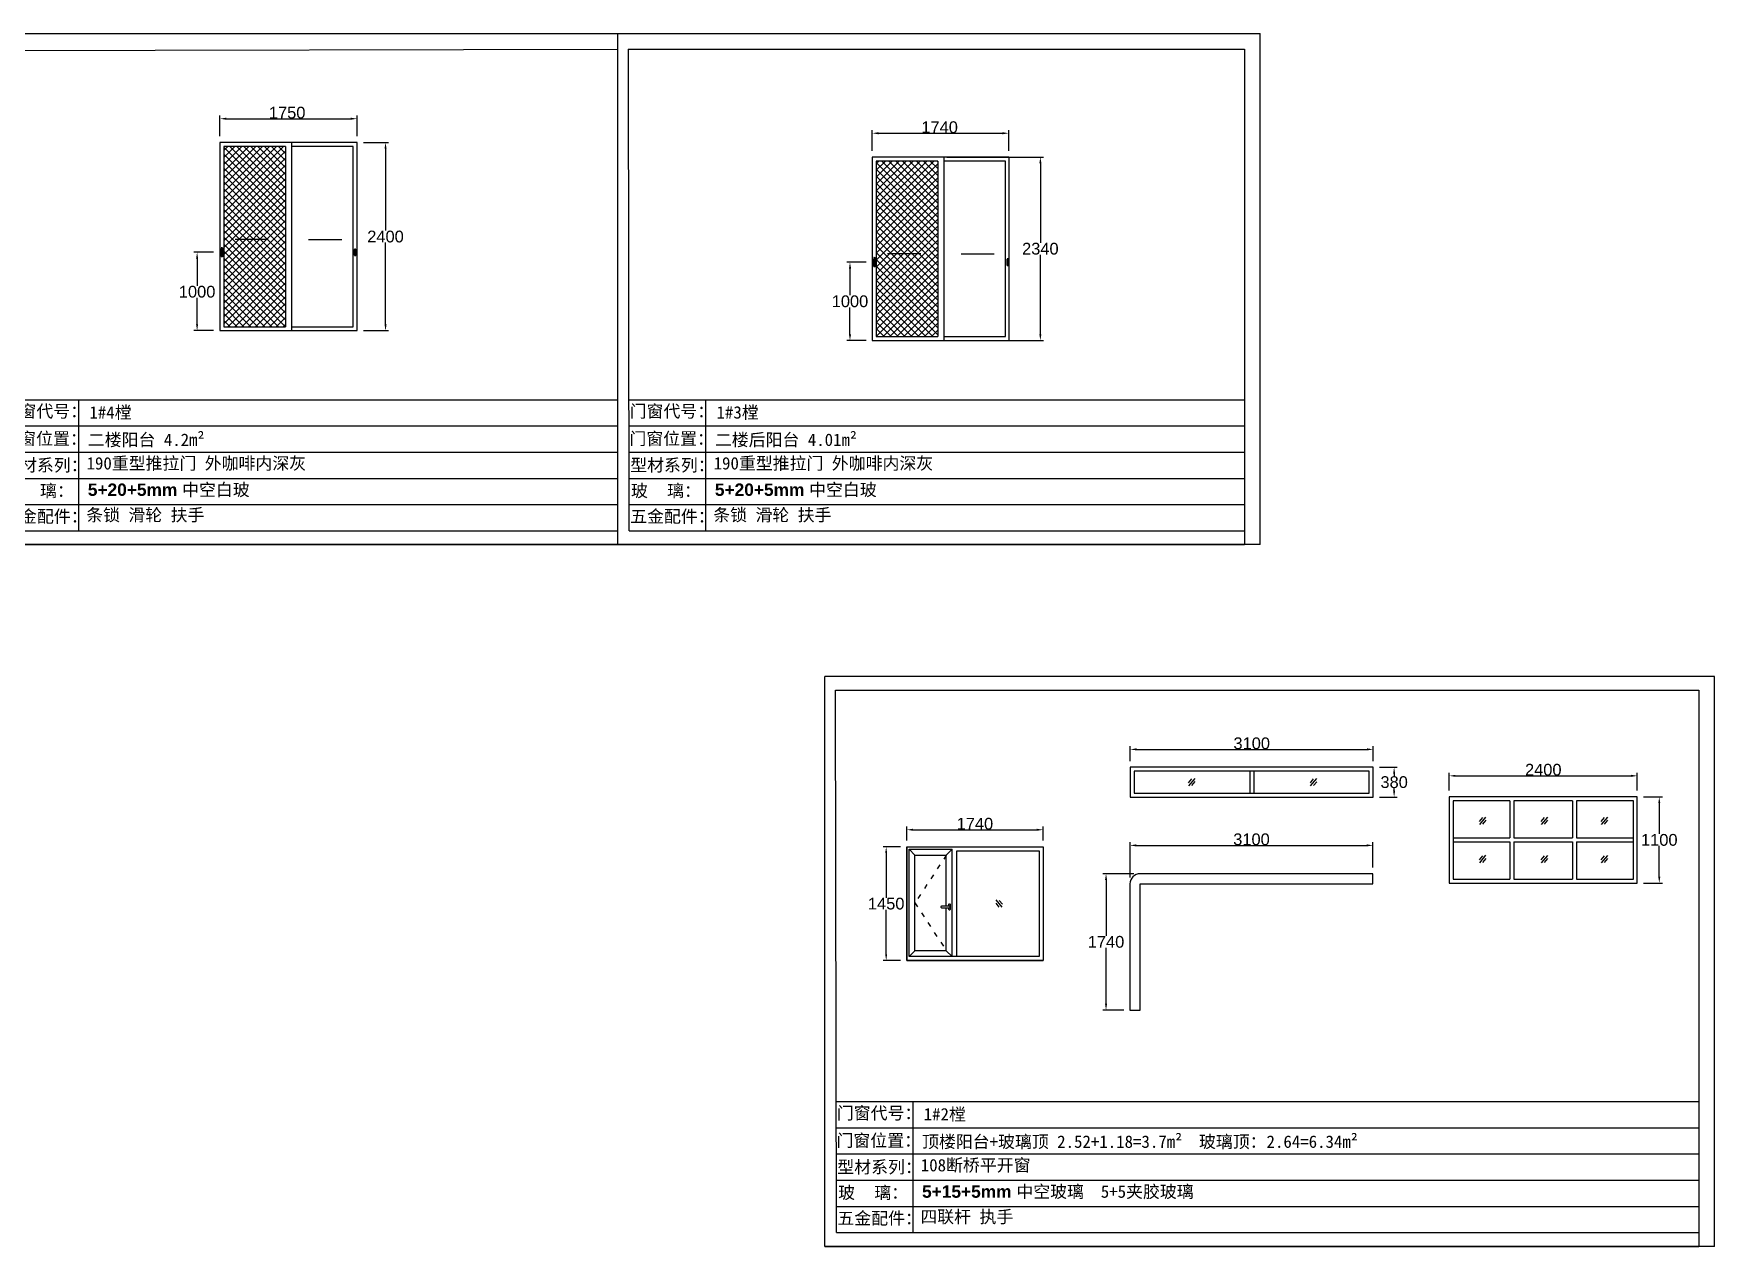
# Model space of a CAD drawing. Header units: inches. Extents: x -138455 to 599497, y -747149 to 13167.
# Drawn here: x 242299 to 263744, y -148176 to -132702 of the extents above; entities that cross this region are included whole.
import ezdxf

# ---------------------------------------------------------------- set-up
doc = ezdxf.new("R2010")
doc.units = ezdxf.units.IN
doc.header["$MEASUREMENT"] = 0
doc.header["$PDMODE"] = 35
doc.header["$PDSIZE"] = -3
doc.linetypes.add('ACAD_ISO03W100', pattern=[30, 12, -18])
doc.layers.add('0 @ 1', color=7, linetype='Continuous')
doc.styles.add('Annotative', font='arialbd.ttf')
doc.styles.get("Standard").update_dxf_attribs({"font": 'arial.ttf'})
doc.dimstyles.get("Standard").update_dxf_attribs({"dimtxt": 80, "dimasz": 70, "dimexe": 40, "dimexo": 80, "dimgap": 0, "dimtad": 1, "dimtih": 1, "dimtoh": 1, "dimdec": 0, "dimzin": 0, "dimdsep": 46, "dimtxsty": 'Standard', "dimcen": 0.09, "dimadec": 0, "dimazin": 0, "dimtfac": 1, "dimtdec": 0, "dimtofl": 0, "dimtmove": 0, "dimatfit": 3, "dimfxl": 0, "dimtolj": 1, "dimtzin": 0, "dimarcsym": 0})

# ---------------------------------------------------------------- blocks, each defined once
blk = doc.blocks.new('123as')
at = {"color": 0}
for p, q in [((90189, 51387), (90252, 51462)), ((90194, 51330), (90312, 51470)), ((90251, 51335), (90314, 51410))]:
    blk.add_line(p, q, dxfattribs=at)
blk = doc.blocks.new('dzcs')
blk.add_lwpolyline([(142096, -3328), (142196, -3328, 0.414214), (142206, -3318), (142206, -3318, 0.414214), (142196, -3308), (142096, -3308, 0.414214), (142086, -3318), (142086, -3318, 0.414214)], format="xyb", close=True)
blk.add_lwpolyline([(142182, -3328), (142182, -3342, 0.414214), (142196, -3355), (142196, -3355, 0.414214), (142209, -3342), (142209, -3294, 0.414214), (142196, -3280), (142196, -3280, 0.414214), (142182, -3294), (142182, -3308)], format="xyb")
blk = doc.blocks.new('*D247')
at = {"color": 0, "lineweight": -2, "transparency": 16777216}
for p, q in [((253439, -142998), (253439, -142820)), ((255179, -142998), (255179, -142820)), ((253519, -142860), (255099, -142860))]:
    blk.add_line(p, q, dxfattribs=at)
at = {"color": 0, "transparency": 16777216}
for points in [[(253519, -142847), (253519, -142873), (253439, -142860)], [(255099, -142847), (255099, -142873), (255179, -142860)]]:
    blk.add_solid(points, dxfattribs=at)
at = {"layer": 'Defpoints', "color": 0, "transparency": 16777216}
for p in [(255179, -142860), (253439, -143078), (255179, -143078)]:
    blk.add_point(p, dxfattribs=at)
at = {"color": 0, "transparency": 16777216, "insert": (254309, -142784), "char_height": 150, "attachment_point": 5}
blk.add_mtext('\\A1;1740', dxfattribs=at)
blk = doc.blocks.new('*D248')
at = {"color": 0, "lineweight": -2, "transparency": 16777216}
for p, q in [((256291, -141983), (256291, -141795)), ((256371, -141835), (259311, -141835)), ((259391, -141983), (259391, -141795))]:
    blk.add_line(p, q, dxfattribs=at)
at = {"color": 0, "transparency": 16777216}
for points in [[(256371, -141821), (256371, -141848), (256291, -141835)], [(259311, -141821), (259311, -141848), (259391, -141835)]]:
    blk.add_solid(points, dxfattribs=at)
at = {"layer": 'Defpoints', "color": 0, "transparency": 16777216}
for p in [(259391, -141835), (256291, -142063), (259391, -142063)]:
    blk.add_point(p, dxfattribs=at)
at = {"color": 0, "transparency": 16777216, "insert": (257841, -141758), "char_height": 150, "attachment_point": 5}
blk.add_mtext('\\A1;3100', dxfattribs=at)
blk = doc.blocks.new('*D249')
at = {"color": 0, "lineweight": -2, "transparency": 16777216}
for p, q in [((259471, -142063), (259698, -142063)), ((259658, -142143), (259658, -142176)), ((259658, -142363), (259658, -142330)), ((259471, -142443), (259698, -142443))]:
    blk.add_line(p, q, dxfattribs=at)
at = {"color": 0, "transparency": 16777216}
for points in [[(259645, -142143), (259671, -142143), (259658, -142063)], [(259645, -142363), (259671, -142363), (259658, -142443)]]:
    blk.add_solid(points, dxfattribs=at)
at = {"layer": 'Defpoints', "color": 0, "transparency": 16777216}
for p in [(259391, -142063), (259391, -142443), (259658, -142443)]:
    blk.add_point(p, dxfattribs=at)
at = {"color": 0, "transparency": 16777216, "insert": (259658, -142253), "char_height": 150, "attachment_point": 5}
blk.add_mtext('\\A1;380', dxfattribs=at)
blk = doc.blocks.new('*D250')
at = {"color": 0, "lineweight": -2, "transparency": 16777216}
for p, q in [((262841, -142440), (263081, -142440)), ((263041, -142520), (263041, -142913)), ((263041, -143460), (263041, -143066)), ((262841, -143540), (263081, -143540))]:
    blk.add_line(p, q, dxfattribs=at)
at = {"color": 0, "transparency": 16777216}
for points in [[(263028, -142520), (263054, -142520), (263041, -142440)], [(263028, -143460), (263054, -143460), (263041, -143540)]]:
    blk.add_solid(points, dxfattribs=at)
at = {"layer": 'Defpoints', "color": 0, "transparency": 16777216}
for p in [(262761, -142440), (262761, -143540), (263041, -143540)]:
    blk.add_point(p, dxfattribs=at)
at = {"color": 0, "transparency": 16777216, "insert": (263041, -142990), "char_height": 150, "attachment_point": 5}
blk.add_mtext('\\A1;1100', dxfattribs=at)
blk = doc.blocks.new('*D251')
at = {"color": 0, "lineweight": -2, "transparency": 16777216}
for p, q in [((260361, -142360), (260361, -142132)), ((260441, -142172), (262681, -142172)), ((262761, -142360), (262761, -142132))]:
    blk.add_line(p, q, dxfattribs=at)
at = {"color": 0, "transparency": 16777216}
for points in [[(260441, -142159), (260441, -142185), (260361, -142172)], [(262681, -142159), (262681, -142185), (262761, -142172)]]:
    blk.add_solid(points, dxfattribs=at)
at = {"layer": 'Defpoints', "color": 0, "transparency": 16777216}
for p in [(262761, -142172), (260361, -142440), (262761, -142440)]:
    blk.add_point(p, dxfattribs=at)
at = {"color": 0, "transparency": 16777216, "insert": (261561, -142095), "char_height": 150, "attachment_point": 5}
blk.add_mtext('\\A1;2400', dxfattribs=at)
blk = doc.blocks.new('*D275')
at = {"color": 0, "lineweight": -2, "transparency": 16777216}
for p, q in [((256338, -143421), (255942, -143421)), ((255982, -143501), (255982, -144214)), ((255982, -145081), (255982, -144367)), ((256208, -145161), (255942, -145161))]:
    blk.add_line(p, q, dxfattribs=at)
at = {"color": 0, "transparency": 16777216}
for points in [[(255969, -143501), (255996, -143501), (255982, -143421)], [(255969, -145081), (255996, -145081), (255982, -145161)]]:
    blk.add_solid(points, dxfattribs=at)
at = {"layer": 'Defpoints', "color": 0, "transparency": 16777216}
for p in [(255982, -143421), (256418, -143421), (256288, -145161)]:
    blk.add_point(p, dxfattribs=at)
at = {"color": 0, "transparency": 16777216, "insert": (255982, -144291), "char_height": 150, "attachment_point": 5}
blk.add_mtext('\\A1;1740', dxfattribs=at)
blk = doc.blocks.new('*D276')
at = {"color": 0, "lineweight": -2, "transparency": 16777216}
for p, q in [((256288, -143471), (256288, -143019)), ((259388, -143341), (259388, -143019)), ((256368, -143059), (259308, -143059))]:
    blk.add_line(p, q, dxfattribs=at)
at = {"color": 0, "transparency": 16777216}
for points in [[(256368, -143046), (256368, -143073), (256288, -143059)], [(259308, -143046), (259308, -143073), (259388, -143059)]]:
    blk.add_solid(points, dxfattribs=at)
at = {"layer": 'Defpoints', "color": 0, "transparency": 16777216}
for p in [(259388, -143059), (259388, -143421), (256288, -143551)]:
    blk.add_point(p, dxfattribs=at)
at = {"color": 0, "transparency": 16777216, "insert": (257838, -142983), "char_height": 150, "attachment_point": 5}
blk.add_mtext('\\A1;3100', dxfattribs=at)
blk = doc.blocks.new('*D278')
at = {"color": 0, "lineweight": -2, "transparency": 16777216}
for p, q in [((253359, -143078), (253137, -143078)), ((253177, -143158), (253177, -143727)), ((253177, -144448), (253177, -143880)), ((253359, -144528), (253137, -144528))]:
    blk.add_line(p, q, dxfattribs=at)
at = {"color": 0, "transparency": 16777216}
for points in [[(253164, -143158), (253190, -143158), (253177, -143078)], [(253164, -144448), (253190, -144448), (253177, -144528)]]:
    blk.add_solid(points, dxfattribs=at)
at = {"layer": 'Defpoints', "color": 0, "transparency": 16777216}
for p in [(253439, -143078), (253177, -144528), (253439, -144528)]:
    blk.add_point(p, dxfattribs=at)
at = {"color": 0, "transparency": 16777216, "insert": (253177, -143803), "char_height": 150, "attachment_point": 5}
blk.add_mtext('\\A1;1450', dxfattribs=at)
blk = doc.blocks.new('*D264')
at = {"color": 0, "lineweight": -2, "transparency": 16777216}
for p, q in [((244676, -134012), (244676, -133748)), ((244756, -133788), (246346, -133788)), ((246426, -134012), (246426, -133748))]:
    blk.add_line(p, q, dxfattribs=at)
at = {"color": 0, "transparency": 16777216}
for points in [[(244756, -133775), (244756, -133801), (244676, -133788)], [(246346, -133775), (246346, -133801), (246426, -133788)]]:
    blk.add_solid(points, dxfattribs=at)
at = {"layer": 'Defpoints', "color": 0, "transparency": 16777216}
for p in [(246426, -133788), (244676, -134092), (246426, -134092)]:
    blk.add_point(p, dxfattribs=at)
at = {"color": 0, "transparency": 16777216, "insert": (245534, -133711), "char_height": 150, "attachment_point": 5}
blk.add_mtext('\\A1;1750', dxfattribs=at)
blk = doc.blocks.new('*D265')
at = {"color": 0, "lineweight": -2, "transparency": 16777216}
for p, q in [((246507, -134092), (246829, -134092)), ((246789, -134172), (246789, -135216)), ((246789, -136412), (246789, -135369)), ((246506, -136492), (246829, -136492))]:
    blk.add_line(p, q, dxfattribs=at)
at = {"color": 0, "transparency": 16777216}
for points in [[(246776, -134172), (246803, -134172), (246789, -134092)], [(246776, -136412), (246803, -136412), (246789, -136492)]]:
    blk.add_solid(points, dxfattribs=at)
at = {"layer": 'Defpoints', "color": 0, "transparency": 16777216}
for p in [(246427, -134092), (246426, -136492), (246789, -136492)]:
    blk.add_point(p, dxfattribs=at)
at = {"color": 0, "transparency": 16777216, "insert": (246789, -135292), "char_height": 150, "attachment_point": 5}
blk.add_mtext('\\A1;2400', dxfattribs=at)
blk = doc.blocks.new('123hhh')
for centre, radius, start, end in [((280706, -83231), 10, 16.4502, 30.1514), ((280724, -83285), 15, 176.7622, 183.2378), ((280706, -83339), 10, 329.8486, 343.5498)]:
    blk.add_arc(centre, radius, start, end)
for points, knots in [([(280692, -83211), (280689, -83211), (280685, -83210), (280685, -83215), (280690, -83217), (280696, -83217), (280704, -83219), (280711, -83226), (280713, -83239), (280712, -83254), (280711, -83268), (280709, -83277), (280709, -83282), (280709, -83284)], [0, 0, 0, 0, 6.082763, 8.582763, 11.318747, 19.461781, 26.725965, 36.438119, 46.233865, 64.642794, 80.276332, 88.205882, 94.390611, 94.390611, 94.390611, 94.390611]), ([(280715, -83226), (280712, -83222), (280707, -83214), (280697, -83212), (280692, -83211)], [0.93741, 0.93741, 0.93741, 0.93741, 13.606526, 29.417915, 29.417915, 29.417915, 29.417915]), ([(280716, -83229), (280716, -83230), (280717, -83234), (280717, -83249), (280717, -83266), (280717, -83280), (280717, -83285)], [1.197256, 1.197256, 1.197256, 1.197256, 5.358743, 14.155697, 44.084834, 57.684594, 57.684594, 57.684594, 57.684594]), ([(280692, -83359), (280689, -83359), (280685, -83360), (280685, -83355), (280690, -83353), (280696, -83353), (280704, -83351), (280711, -83344), (280713, -83331), (280712, -83316), (280711, -83302), (280709, -83293), (280709, -83288), (280709, -83286)], [0, 0, 0, 0, 6.082763, 8.582763, 11.318747, 19.461781, 26.725965, 36.438119, 46.233865, 64.642794, 80.276332, 88.205882, 94.390611, 94.390611, 94.390611, 94.390611]), ([(280715, -83344), (280712, -83348), (280707, -83356), (280697, -83358), (280692, -83359)], [0.93741, 0.93741, 0.93741, 0.93741, 13.606526, 29.417915, 29.417915, 29.417915, 29.417915]), ([(280716, -83341), (280716, -83340), (280717, -83336), (280717, -83321), (280717, -83304), (280717, -83290), (280717, -83285)], [1.197256, 1.197256, 1.197256, 1.197256, 5.358743, 14.155697, 44.084834, 57.684594, 57.684594, 57.684594, 57.684594])]:
    blk.add_open_spline(points, degree=3, knots=knots)
blk = doc.blocks.new('*D266')
at = {"color": 0, "lineweight": -2, "transparency": 16777216}
for p, q in [((244596, -135492), (244345, -135492)), ((244385, -135572), (244385, -135920)), ((244385, -136412), (244385, -136073)), ((244596, -136492), (244345, -136492))]:
    blk.add_line(p, q, dxfattribs=at)
at = {"color": 0, "transparency": 16777216}
for points in [[(244372, -135572), (244398, -135572), (244385, -135492)], [(244372, -136412), (244398, -136412), (244385, -136492)]]:
    blk.add_solid(points, dxfattribs=at)
at = {"layer": 'Defpoints', "color": 0, "transparency": 16777216}
for p in [(244676, -135492), (244385, -136492), (244676, -136492)]:
    blk.add_point(p, dxfattribs=at)
at = {"color": 0, "transparency": 16777216, "insert": (244385, -135996), "char_height": 150, "attachment_point": 5}
blk.add_mtext('\\A1;1000', dxfattribs=at)
blk = doc.blocks.new('*D267')
at = {"color": 0, "lineweight": -2, "transparency": 16777216}
for p, q in [((253000, -134197), (253000, -133933)), ((253080, -133973), (254660, -133973)), ((254740, -134197), (254740, -133933))]:
    blk.add_line(p, q, dxfattribs=at)
at = {"color": 0, "transparency": 16777216}
for points in [[(253080, -133960), (253080, -133987), (253000, -133973)], [(254660, -133960), (254660, -133987), (254740, -133973)]]:
    blk.add_solid(points, dxfattribs=at)
at = {"layer": 'Defpoints', "color": 0, "transparency": 16777216}
for p in [(254740, -133973), (253000, -134277), (254740, -134277)]:
    blk.add_point(p, dxfattribs=at)
at = {"color": 0, "transparency": 16777216, "insert": (253859, -133897), "char_height": 150, "attachment_point": 5}
blk.add_mtext('\\A1;1740', dxfattribs=at)
blk = doc.blocks.new('*D268')
at = {"color": 0, "lineweight": -2, "transparency": 16777216}
for p, q in [((253950, -134277), (255184, -134277)), ((255144, -134357), (255144, -135371)), ((255144, -136537), (255144, -135524)), ((253950, -136617), (255184, -136617))]:
    blk.add_line(p, q, dxfattribs=at)
at = {"color": 0, "transparency": 16777216}
for points in [[(255131, -134357), (255158, -134357), (255144, -134277)], [(255131, -136537), (255158, -136537), (255144, -136617)]]:
    blk.add_solid(points, dxfattribs=at)
at = {"layer": 'Defpoints', "color": 0, "transparency": 16777216}
for p in [(253870, -134277), (253870, -136617), (255144, -136617)]:
    blk.add_point(p, dxfattribs=at)
at = {"color": 0, "transparency": 16777216, "insert": (255144, -135447), "char_height": 150, "attachment_point": 5}
blk.add_mtext('\\A1;2340', dxfattribs=at)
blk = doc.blocks.new('*D269')
at = {"color": 0, "lineweight": -2, "transparency": 16777216}
for p, q in [((252920, -135619), (252675, -135619)), ((252715, -135699), (252715, -136041)), ((252715, -136537), (252715, -136195)), ((252920, -136617), (252675, -136617))]:
    blk.add_line(p, q, dxfattribs=at)
at = {"color": 0, "transparency": 16777216}
for points in [[(252702, -135699), (252729, -135699), (252715, -135619)], [(252702, -136537), (252729, -136537), (252715, -136617)]]:
    blk.add_solid(points, dxfattribs=at)
at = {"layer": 'Defpoints', "color": 0, "transparency": 16777216}
for p in [(253000, -135619), (252715, -136617), (253000, -136617)]:
    blk.add_point(p, dxfattribs=at)
at = {"color": 0, "transparency": 16777216, "insert": (252715, -136118), "char_height": 150, "attachment_point": 5}
blk.add_mtext('\\A1;1000', dxfattribs=at)
blk = doc.blocks.new('223zxc')
for p, q in [((263744.1, -140905.4), (252392.3, -140905.4)), ((252392.3, -148175.7), (252392.3, -140905.4)), ((252528.8, -141080.3), (263544.1, -141080.3)), ((252542, -148000.1), (252528.8, -141080.3)), ((263544.1, -141080.3), (263544.1, -148175.7)), ((263744.1, -148175.7), (263744.1, -140905.4)), ((257815.8, -142113), (257815.8, -142393)), ((257865.8, -142113), (257865.8, -142393)), ((262760.9, -142439.8), (260360.9, -142439.8)), ((260360.9, -142439.8), (260360.9, -143539.8)), ((261135.9, -142489.8), (260410.9, -142489.8)), ((260410.9, -142489.8), (260410.9, -143489.8)), ((261135.9, -142489.8), (261135.9, -142964.8)), ((261935.9, -142489.8), (261185.9, -142489.8)), ((261185.9, -142489.8), (261185.9, -142964.8)), ((261935.9, -142489.8), (261935.9, -142964.8)), ((262710.9, -142489.8), (261985.9, -142489.8)), ((261985.9, -142489.8), (261985.9, -142964.8)), ((262710.9, -143489.8), (262710.9, -142489.8)), ((262760.9, -143539.8), (262760.9, -142439.8)), ((260410.9, -142964.8), (261135.9, -142964.8)), ((260410.9, -143014.8), (261135.9, -143014.8)), ((261135.9, -143014.8), (261135.9, -143489.8)), ((261185.9, -142964.8), (261935.9, -142964.8)), ((261185.9, -143014.8), (261185.9, -143489.8)), ((261185.9, -143014.8), (261935.9, -143014.8)), ((261935.9, -143014.8), (261935.9, -143489.8)), ((261985.9, -142964.8), (262710.9, -142964.8)), ((261985.9, -143014.8), (261985.9, -143489.8)), ((261985.9, -143014.8), (262710.9, -143014.8)), ((253439.4, -144528.4), (253439.4, -143078.4)), ((253439.4, -143078.4), (255179.4, -143078.4)), ((253439.4, -143078.4), (253439.4, -144528.4)), ((253469.4, -144478.4), (253469.4, -143108.4)), ((253469.4, -143108.4), (254019.4, -143108.4)), ((253544.4, -143183.4), (253469.4, -143108.4)), ((253544.4, -144403.4), (253544.4, -143183.4)), ((253544.4, -143183.4), (253944.4, -143183.4)), ((253944.4, -143183.4), (254019.4, -143108.4)), ((253944.4, -143834.1), (253944.4, -143183.4)), ((253944.4, -143418.4), (253944.4, -143183.4)), ((254019.4, -144478.4), (254019.4, -143108.4)), ((254079.4, -144478.4), (254079.4, -143128.4)), ((254079.4, -143128.4), (255129.4, -143128.4)), ((255129.4, -143128.4), (255129.4, -144478.4)), ((255179.4, -143078.4), (255179.4, -144528.4)), ((260360.9, -143539.8), (262760.9, -143539.8)), ((260410.9, -143489.8), (261135.9, -143489.8)), ((261185.9, -143489.8), (261935.9, -143489.8)), ((261985.9, -143489.8), (262710.9, -143489.8)), ((253944.4, -144403.4), (253944.4, -143854.1)), ((255179.4, -144528.4), (253439.4, -144528.4)), ((253439.4, -144528.4), (255179.4, -144528.4)), ((253544.4, -144403.4), (253469.4, -144478.4)), ((254019.4, -144478.4), (253469.4, -144478.4)), ((255129.4, -144478.4), (253489.4, -144478.4)), ((253944.4, -144403.4), (253544.4, -144403.4)), ((253944.4, -144403.4), (254019.4, -144478.4)), ((252541.3, -146328.3), (263544.1, -146328.3)), ((253517, -146328.3), (253517, -148000.1)), ((252541.3, -146662.7), (263544.1, -146662.7)), ((252541.3, -146997), (263544.1, -146997)), ((252541.3, -147331.4), (263544.1, -147331.4)), ((252541.3, -147665.7), (263544.1, -147665.7)), ((263544.1, -148175.7), (252392.3, -148175.7)), ((252392.3, -148175.7), (263544.1, -148175.7)), ((263744.1, -148175.7), (252392.3, -148175.7)), ((252542, -148000.1), (263544.1, -148000.1))]:
    blk.add_line(p, q)
for points in [[(256290.8, -142443), (259390.8, -142443), (259390.8, -142063), (256290.8, -142063)], [(256340.8, -142393), (259340.8, -142393), (259340.8, -142113), (256340.8, -142113)]]:
    blk.add_lwpolyline(points, close=True)
at = {"linetype": 'ACAD_ISO03W100', "ltscale": 5}
blk.add_lwpolyline([(253944.4, -143183.4), (253544.4, -143793.4), (253944.4, -144403.4)], dxfattribs=at)
blk.add_lwpolyline([(256417.8, -143550.6), (259387.8, -143550.6), (259387.8, -143420.6), (256417.8, -143420.6, 0.4142136), (256287.8, -143550.6), (256287.8, -143550.6)], format="xyb")
blk.add_lwpolyline([(256287.8, -143550.6), (256287.8, -145160.6), (256417.8, -145160.6), (256417.8, -143550.6)])
at = {"yscale": 0.6684526412304121, "zscale": 0.6684526412304121}
for p, xscale in [((196748.6, -176610.5), 0.6684526412304121), ((198302.1, -176611.6), 0.6684526412304121), ((200460.2, -177102.6), 0.6684526412304121), ((201247.8, -177103.7), 0.6684526412304121), ((202013.6, -177103.7), 0.6684526412304121), ((200460.2, -177591.6), 0.6684526412304121), ((201247.8, -177592.6), 0.6684526412304121), ((202013.6, -177592.6), 0.6684526412304121), ((314949, -178160.7), -0.6684526412304121)]:
    blk.add_blockref('123as', p, dxfattribs=dict(at, xscale=xscale))
blk.add_blockref('dzcs', (111788.6, -140526.3))
at = {"layer": '0 @ 1', "style": 'Annotative'}
for s, p in [('门窗代号：', (252547.4, -146553.6)), ('门窗位置：', (252544, -146903.4)), ('型材系列：', (252554, -147241.7)), ('玻    璃：', (252564.2, -147568.3)), ('五金配件：', (252554.3, -147895.2))]:
    blk.add_text(s, height=158.06, dxfattribs=at).set_placement(p)
at = {"layer": '0 @ 1', "char_height": 158.063, "attachment_point": 1, "style": 'Annotative'}
for s, width, insert in [('{\\fSimSun|b1|i0|c134|p2;1#2樘}', 4396.385, (253655.3, -146410.5)), ('{\\fSimSun|b1|i0|c134|p2;顶楼阳台+玻璃顶 2.52+1.18=3.7m²  玻璃顶：2.64=6.34m²}', 5986.709, (253634.7, -146760.3)), ('{\\fSimSun|b1|i0|c134|p2;108断桥平开窗}', 4396.385, (253618.5, -147060.4)), ('5+15+5mm {\\fSimSun|b1|i0|c134|p2;中空玻璃  5+5夹胶玻璃}', 5972.399, (253634.7, -147397.3)), ('{\\fSimSun|b1|i0|c134|p2;四联杆 执手}', 4396.385, (253613.6, -147718.8))]:
    blk.add_mtext_dynamic_manual_height_columns(s, width=width, gutter_width=903.5, heights=[0], dxfattribs=dict(at, insert=insert))
for base, p1, p2, picture, middle in [((259390.8, -141834.8), (256290.8, -142063), (259390.8, -142063), '*D248', (257840.8, -141758.2)), ((262760.9, -142171.9), (260360.9, -142439.8), (262760.9, -142439.8), '*D251', (261560.9, -142095.3)), ((255179.4, -142860.1), (253439.4, -143078.4), (255179.4, -143078.4), '*D247', (254309.4, -142783.5))]:
    dim = blk.add_linear_dim(base=base, p1=p1, p2=p2, dimstyle='Standard', override={"dimtxt": 150, "dimasz": 80})
    dim.commit()
    dim.dimension.update_dxf_attribs({"geometry": picture, "text_midpoint": middle})
for base, p1, p2, picture, middle in [((259658.1, -142443), (259390.8, -142063), (259390.8, -142443), '*D249', (259658.1, -142253)), ((263040.9, -143539.8), (262760.9, -142439.8), (262760.9, -143539.8), '*D250', (263040.9, -142989.8)), ((253177, -144528.4), (253439.4, -143078.4), (253439.4, -144528.4), '*D278', (253177, -143803.4)), ((255982.2, -143420.6), (256287.8, -145160.6), (256417.8, -143420.6), '*D275', (255982.2, -144290.6))]:
    dim = blk.add_linear_dim(base=base, p1=p1, p2=p2, angle=90, dimstyle='Standard', override={"dimtxt": 150, "dimasz": 80})
    dim.commit()
    dim.dimension.update_dxf_attribs({"geometry": picture, "text_midpoint": middle})
dim = blk.add_linear_dim(base=(259387.8, -143059.4), p1=(256287.8, -143550.6), p2=(259387.8, -143420.6), angle=180, dimstyle='Standard', override={"dimtxt": 150, "dimasz": 80})
dim.commit()
dim.dimension.update_dxf_attribs({"geometry": '*D276', "text_midpoint": (257837.8, -143059.4), "dimtype": 128})
blk = doc.blocks.new('2wsxxx')
h = blk.add_hatch()
h.set_pattern_fill('ANSI37', color=256, scale=500)
h.paths.add_polyline_path([(244725.9, -136442.1), (245513.4, -136442.1), (245513.4, -134142.1), (244725.9, -134142.1)])
h.paths.add_polyline_path([(253050.3, -136567.4), (253837.8, -136567.4), (253837.8, -134327.4), (253050.3, -134327.4)])
for p, q in [((233547.5, -132702.1), (249749, -132702.1)), ((249749, -132702.1), (257949.8, -132702.1)), ((257949.8, -139220.7), (257949.8, -132702.1)), ((241886.6, -132916.7), (249749, -132902.1)), ((249886.9, -132902.1), (257749.8, -132902.1)), ((249898.7, -139045.1), (249887.3, -132902.1)), ((257749.8, -132902.1), (257749.8, -139220.7)), ((246425.9, -134092.1), (244675.9, -134092.1)), ((244675.9, -134092.1), (244675.9, -136492.1)), ((245513.4, -134142.1), (245513.4, -136442.1)), ((245588.4, -134092.1), (245588.4, -136492.1)), ((246425.9, -136492.1), (246425.9, -134092.1)), ((254740.3, -134277.4), (253000.3, -134277.4)), ((253000.3, -134277.4), (253000.3, -136617.4)), ((253837.8, -134327.4), (253837.8, -136567.4)), ((253912.8, -134277.4), (253912.8, -136617.4)), ((254740.3, -134277.4), (254740.3, -136617.4)), ((244675.9, -136492.1), (246425.9, -136492.1)), ((253000.3, -136617.4), (254740.3, -136617.4)), ((241897.3, -137373.3), (249749, -137373.3)), ((242872.9, -137373.3), (242872.9, -139045.1)), ((249898.1, -137373.3), (257749.8, -137373.3)), ((250873.7, -137373.3), (250873.7, -139045.1)), ((241897.3, -137707.6), (249749, -137707.6)), ((249898.1, -137707.6), (257749.8, -137707.6)), ((241897.3, -138042), (249749, -138042)), ((249898.1, -138042), (257749.8, -138042)), ((241897.3, -138376.3), (249749, -138376.3)), ((249898.1, -138376.3), (257749.8, -138376.3)), ((241897.3, -138710.7), (249749, -138710.7)), ((249898.1, -138710.7), (257749.8, -138710.7)), ((241897.9, -139045.1), (249749, -139045.1)), ((249898.7, -139045.1), (257749.8, -139045.1)), ((241748.3, -139220.7), (249749, -139220.7)), ((257749.8, -139220.7), (241748.3, -139220.7)), ((257949.8, -139220.7), (241748.3, -139220.7)), ((249749, -139220.7), (257749.8, -139220.7))]:
    blk.add_line(p, q)
for points in [[(249749, -132702.1), (249749, -139220.7), (241748.3, -139220.7)], [(245513.4, -134142.1), (244725.9, -134142.1), (244725.9, -136442.1), (245513.4, -136442.1)], [(245588.4, -136442.1), (246375.9, -136442.1), (246375.9, -134142.1), (245588.4, -134142.1)], [(253837.8, -134327.4), (253050.3, -134327.4), (253050.3, -136567.4), (253837.8, -136567.4)], [(253912.8, -136567.4), (254700.3, -136567.4), (254700.3, -134327.4), (253912.8, -134327.4)]]:
    blk.add_lwpolyline(points)
for points in [[(244697.4, -135449.9), (244696.2, -135449.9, 0.4142136), (244686.4, -135459.8), (244686.4, -135525.3, 0.4142136), (244696.2, -135535.2), (244697.4, -135535.2, 0.4142136), (244707.3, -135525.3), (244707.3, -135459.8, 0.4142136)], [(244697.4, -135449.9), (244696.2, -135449.9, 0.4142136), (244686.4, -135459.8), (244686.4, -135525.3, 0.4142136), (244696.2, -135535.2), (244697.4, -135535.2, 0.4142136), (244707.3, -135525.3), (244707.3, -135459.8, 0.4142136)], [(246401.9, -135449.9), (246400.7, -135449.9, 0.4142136), (246390.8, -135459.8), (246390.8, -135525.3, 0.4142136), (246400.7, -135535.2), (246401.9, -135535.2, 0.4142136), (246411.7, -135525.3), (246411.7, -135459.8, 0.4142136)], [(246401.9, -135449.9), (246400.7, -135449.9, 0.4142136), (246390.8, -135459.8), (246390.8, -135525.3, 0.4142136), (246400.7, -135535.2), (246401.9, -135535.2, 0.4142136), (246411.7, -135525.3), (246411.7, -135459.8, 0.4142136)], [(253023.2, -135576.1), (253022, -135576.1, 0.4142136), (253012.2, -135586), (253012.2, -135651.5, 0.4142136), (253022, -135661.4), (253023.2, -135661.4, 0.4142136), (253033.1, -135651.5), (253033.1, -135586, 0.4142136)], [(253023.2, -135576.1), (253022, -135576.1, 0.4142136), (253012.2, -135586), (253012.2, -135651.5, 0.4142136), (253022, -135661.4), (253023.2, -135661.4, 0.4142136), (253033.1, -135651.5), (253033.1, -135586, 0.4142136)], [(254727.7, -135576.1), (254726.5, -135576.1, 0.4142136), (254716.6, -135586), (254716.6, -135651.5, 0.4142136), (254726.5, -135661.4), (254727.7, -135661.4, 0.4142136), (254737.5, -135651.5), (254737.5, -135586, 0.4142136)], [(254727.7, -135576.1), (254726.5, -135576.1, 0.4142136), (254716.6, -135586), (254716.6, -135651.5, 0.4142136), (254726.5, -135661.4), (254727.7, -135661.4, 0.4142136), (254737.5, -135651.5), (254737.5, -135586, 0.4142136)]]:
    blk.add_lwpolyline(points, format="xyb", close=True)
for points in [[(244704.5, -135459.5), (244689.5, -135459.5), (244689.5, -135525.8), (244704.5, -135525.8)], [(244704.5, -135459.5), (244689.5, -135459.5), (244689.5, -135525.8), (244704.5, -135525.8)], [(246409, -135459.5), (246394, -135459.5), (246394, -135525.8), (246409, -135525.8)], [(246409, -135459.5), (246394, -135459.5), (246394, -135525.8), (246409, -135525.8)], [(253030.3, -135585.8), (253015.3, -135585.8), (253015.3, -135652), (253030.3, -135652)], [(253030.3, -135585.8), (253015.3, -135585.8), (253015.3, -135652), (253030.3, -135652)], [(254734.8, -135585.8), (254719.8, -135585.8), (254719.8, -135652), (254734.8, -135652)], [(254734.8, -135585.8), (254719.8, -135585.8), (254719.8, -135652), (254734.8, -135652)]]:
    blk.add_lwpolyline(points, close=True)
at = {"xscale": 0.79608966604677, "yscale": 0.79608966604677, "zscale": 0.79608966604677}
for p in [(21242.7, -69190.2), (29568.5, -69316.4)]:
    blk.add_blockref('123hhh', p, dxfattribs=at)
at = {"layer": '0 @ 1', "style": 'Annotative'}
for s, p in [('门窗代号：', (241903.4, -137598.6)), ('门窗代号：', (249904.2, -137598.6)), ('门窗位置：', (241900, -137948.4)), ('门窗位置：', (249900.8, -137948.4)), ('型材系列：', (241909.9, -138286.7)), ('型材系列：', (249910.7, -138286.7)), ('玻    璃：', (241920.2, -138613.2)), ('玻    璃：', (249920.9, -138613.2)), ('五金配件：', (241910.3, -138940.1)), ('五金配件：', (249911, -138940.1))]:
    blk.add_text(s, height=158.06, dxfattribs=at).set_placement(p)
at = {"layer": '0 @ 1', "char_height": 158.063, "attachment_point": 1, "style": 'Annotative'}
for s, width, insert in [('{\\fSimSun|b1|i0|c134|p2;1#4樘}', 4396.385, (243011.3, -137455.5)), ('{\\fSimSun|b1|i0|c134|p2;1#3樘}', 4396.385, (251012, -137455.5)), ('{\\fSimSun|b1|i0|c134|p2;二楼阳台 4.2m²}', 4396.385, (242990.7, -137805.2)), ('{\\fSimSun|b1|i0|c134|p2;二楼后阳台 4.01m²}', 4396.385, (250991.5, -137805.2)), ('{\\fSimSun|b1|i0|c134|p2;190重型推拉门 外咖啡内深灰}', 4396.385, (242974.5, -138105.4)), ('{\\fSimSun|b1|i0|c134|p2;190重型推拉门 外咖啡内深灰}', 4396.385, (250975.3, -138105.4)), ('5+20+5mm {\\fSimSun|b1|i0|c134|p2;中空白玻}', 5972.399, (242990.7, -138442.2)), ('5+20+5mm {\\fSimSun|b1|i0|c134|p2;中空白玻}', 5972.399, (250991.4, -138442.2)), ('{\\fSimSun|b1|i0|c134|p2;条锁 滑轮 扶手}', 4396.385, (242969.5, -138763.8)), ('{\\fSimSun|b1|i0|c134|p2;条锁 滑轮 扶手}', 4396.385, (250970.3, -138763.8))]:
    blk.add_mtext_dynamic_manual_height_columns(s, width=width, gutter_width=903.5, heights=[0], dxfattribs=dict(at, insert=insert))
for base, p1, p2, picture, middle in [((246425.9, -133788), (244675.9, -134092.1), (246425.9, -134092.1), '*D264', (245534.1, -133788)), ((254740.3, -133973.3), (253000.3, -134277.4), (254740.3, -134277.4), '*D267', (253858.5, -133973.3))]:
    dim = blk.add_linear_dim(base=base, p1=p1, p2=p2, dimstyle='Standard', override={"dimtxt": 150, "dimasz": 80})
    dim.commit()
    dim.dimension.update_dxf_attribs({"geometry": picture, "text_midpoint": middle, "dimtype": 128})
for base, p1, p2, picture, middle in [((246789.4, -136492.1), (246427.3, -134092.1), (246425.9, -136492.1), '*D265', (246789.4, -135292.1)), ((255144.3, -136617.4), (253870.3, -134277.4), (253870.3, -136617.4), '*D268', (255144.3, -135447.4))]:
    dim = blk.add_linear_dim(base=base, p1=p1, p2=p2, angle=90, dimstyle='Standard', override={"dimtxt": 150, "dimasz": 80})
    dim.commit()
    dim.dimension.update_dxf_attribs({"geometry": picture, "text_midpoint": middle})
dim = blk.add_linear_dim(base=(244384.8, -136492.1), p1=(244675.9, -135492.1), p2=(244675.9, -136492.1), angle=90, dimstyle='Standard', override={"dimtxt": 150, "dimasz": 80})
dim.commit()
dim.dimension.update_dxf_attribs({"geometry": '*D266', "text_midpoint": (244384.8, -135996.2), "dimtype": 128})
dim = blk.add_linear_dim(base=(252715.3, -136617.4), p1=(253000.3, -135618.7), p2=(253000.3, -136617.4), angle=90, text='1000', dimstyle='Standard', override={"dimtxt": 150, "dimasz": 80})
dim.commit()
dim.dimension.update_dxf_attribs({"geometry": '*D269', "text_midpoint": (252715.3, -136118.1), "dimtype": 128})
for points in [[(245293.5, -135328.7), (244870.2, -135328.7)], [(245808.2, -135328.7), (246231.6, -135328.7)], [(253618, -135513.9), (253194.6, -135513.9)], [(254132.7, -135513.9), (254556, -135513.9)]]:
    blk.add_leader(points, dimstyle='Standard', override={"dimasz": 40, "dimexe": 10, "dimexo": 20, "dimgap": 0, "dimtad": 0})
blk = doc.blocks.new('9999')
for name in ['2wsxxx', '223zxc']:
    blk.add_blockref(name, (0, 0))

msp = doc.modelspace()

# ---------------------------------------------------------------- block references
msp.add_blockref('9999', (0, 0))

doc.saveas('drawing.dxf')
